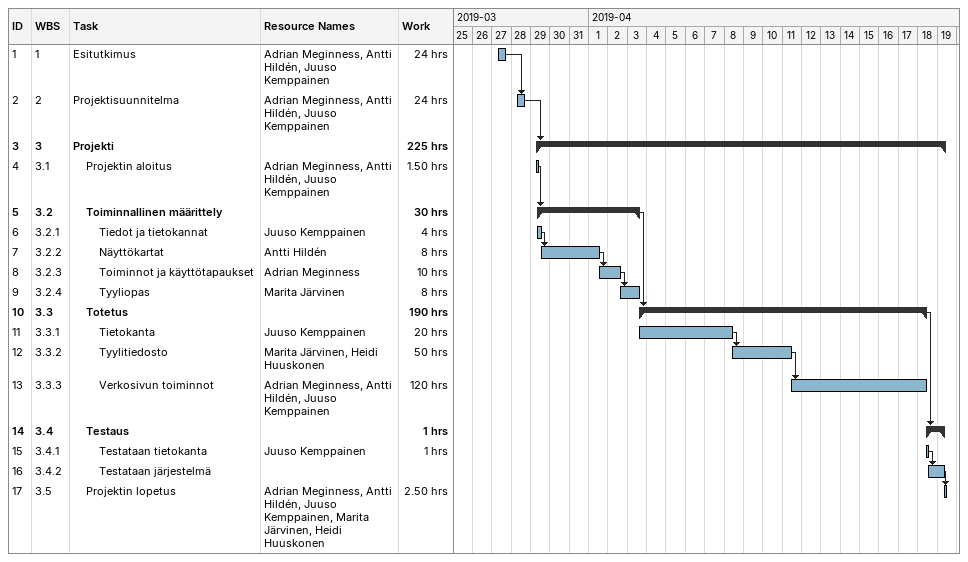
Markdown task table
| ID | WBS | Task | Start | Finish | Predecessors | Resources | Work (h) |
|---|---|---|---|---|---|---|---|
| 1 | 1 | Esitutkimus | 2019-03-27 | 2019-03-27 |  | Adrian Meginness, Antti Hildén, Juuso Kemppainen | 24 |
| 2 | 2 | Projektisuunnitelma | 2019-03-28 | 2019-03-28 | 1 | Adrian Meginness, Antti Hildén, Juuso Kemppainen | 24 |
| 3 | 3 | **Projekti** | 2019-03-29 | 2019-04-19 | 2 |  | 225 |
| 4 | 3.1 | Projektin aloitus | 2019-03-29 | 2019-03-29 |  | Adrian Meginness, Antti Hildén, Juuso Kemppainen | 1.50 |
| 5 | 3.2 | **Toiminnallinen määrittely** | 2019-03-29 | 2019-04-03 | 4 |  | 30 |
| 6 | 3.2.1 | Tiedot ja tietokannat | 2019-03-29 | 2019-03-29 |  | Juuso Kemppainen | 4 |
| 7 | 3.2.2 | Näyttökartat | 2019-03-29 | 2019-04-01 | 6 | Antti Hildén | 8 |
| 8 | 3.2.3 | Toiminnot ja käyttötapaukset | 2019-04-01 | 2019-04-02 | 7 | Adrian Meginness | 10 |
| 9 | 3.2.4 | Tyyliopas | 2019-04-02 | 2019-04-03 | 8 | Marita Järvinen | 8 |
| 10 | 3.3 | **Totetus** | 2019-04-03 | 2019-04-18 | 5 |  | 190 |
| 11 | 3.3.1 | Tietokanta | 2019-04-03 | 2019-04-08 |  | Juuso Kemppainen | 20 |
| 12 | 3.3.2 | Tyylitiedosto | 2019-04-08 | 2019-04-11 | 11 | Marita Järvinen, Heidi Huuskonen | 50 |
| 13 | 3.3.3 | Verkosivun toiminnot | 2019-04-11 | 2019-04-18 | 12 | Adrian Meginness, Antti Hildén, Juuso Kemppainen | 120 |
| 14 | 3.4 | **Testaus** | 2019-04-18 | 2019-04-19 | 10 |  | 1 |
| 15 | 3.4.1 | Testataan tietokanta | 2019-04-18 | 2019-04-18 |  | Juuso Kemppainen | 1 |
| 16 | 3.4.2 | Testataan järjestelmä | 2019-04-18 | 2019-04-19 | 15 |  |  |
| 17 | 3.5 | Projektin lopetus | 2019-04-19 | 2019-04-19 | 16 | Adrian Meginness, Antti Hildén, Juuso Kemppainen, Marita Järvinen, Heidi Huuskonen | 2.50 |
